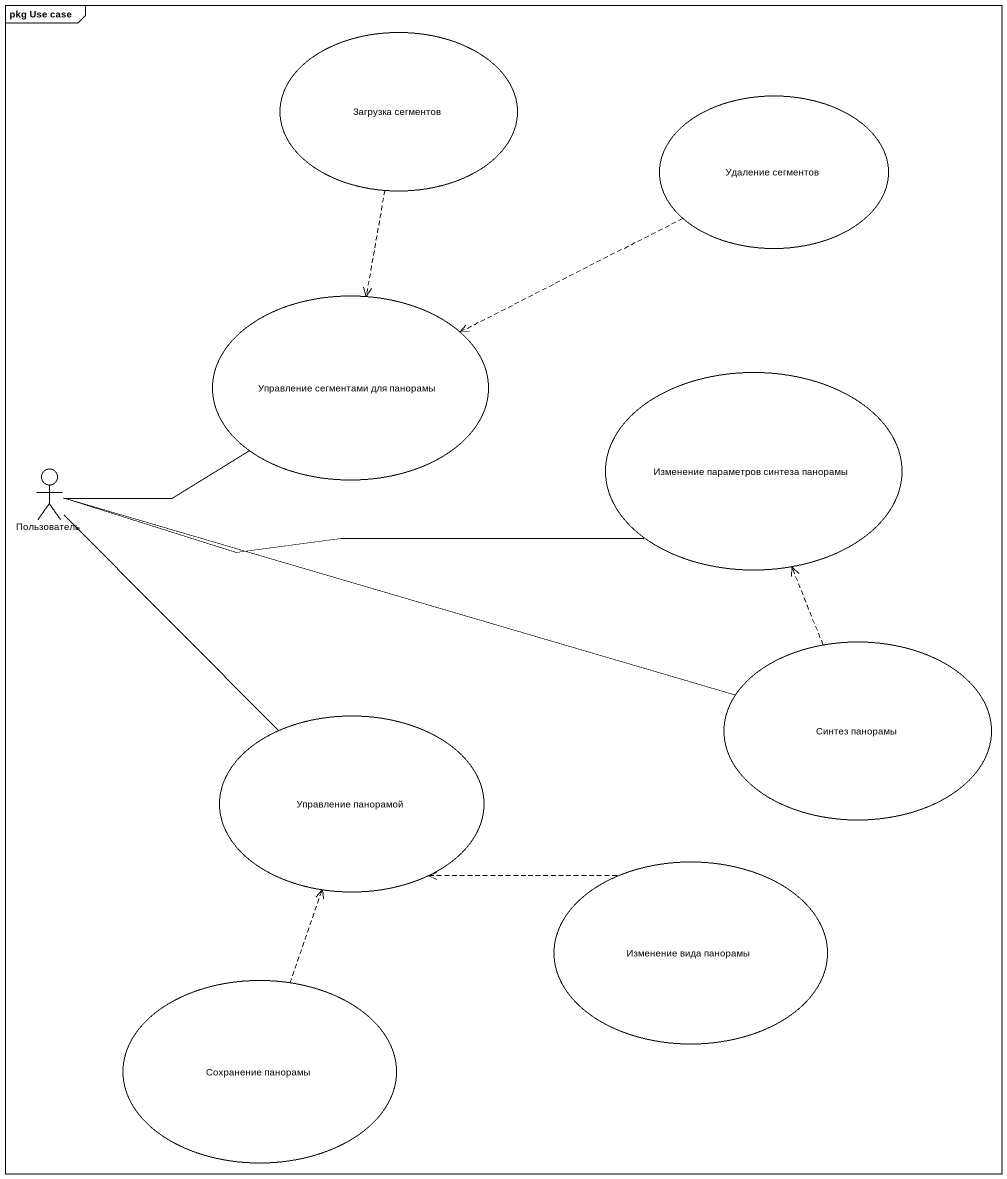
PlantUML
@startuml
mainframe pkg Use case
usecase "Загрузка сегментов" as Загрузка_сегментов #FFFFFF
usecase "Удаление сегментов" as Удаление_сегментов #FFFFFF
usecase "Управление сегментами для панорамы" as Управление_сегментами_для #FFFFFF
usecase "Изменение параметров синтеза панорамы" as Изменение_параметров #FFFFFF
actor Пользователь #FFFFFF
usecase "Синтез панорамы" as Синтез_панорамы #FFFFFF
usecase "Управление панорамой" as Управление_панорамой #FFFFFF
usecase "Изменение вида панорамы" as Изменение_вида_панорамы #FFFFFF
usecase "Сохранение панорамы" as Сохранение_панорамы #FFFFFF
Загрузка_сегментов ..> Управление_сегментами_для
Удаление_сегментов .left.> Управление_сегментами_для
Пользователь -up- Управление_сегментами_для
Пользователь -right- Изменение_параметров
Пользователь -right- Синтез_панорамы
Пользователь -- Управление_панорамой
Синтез_панорамы .up.> Изменение_параметров
Изменение_вида_панорамы .left.> Управление_панорамой
Сохранение_панорамы .up.> Управление_панорамой
@enduml
